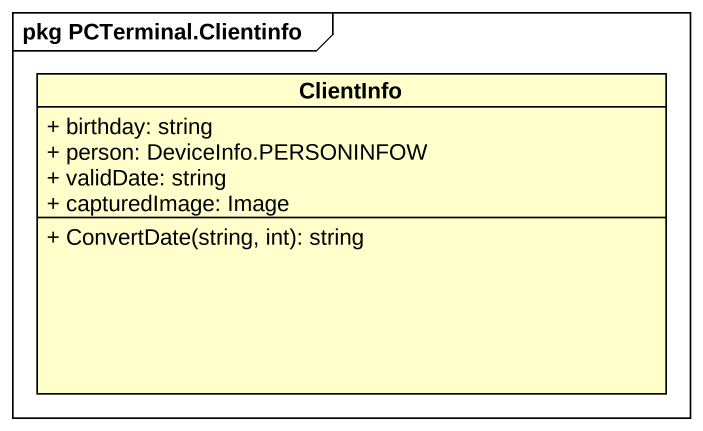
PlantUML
@startuml
mainframe pkg PCTerminal.Clientinfo
hide circle
hide empty members
skinparam classAttributeIconSize 0
class ClientInfo {
  + birthday: string
  + person: DeviceInfo.PERSONINFOW
  + validDate: string
  + capturedImage: Image
  + ConvertDate(string, int): string
}
@enduml
